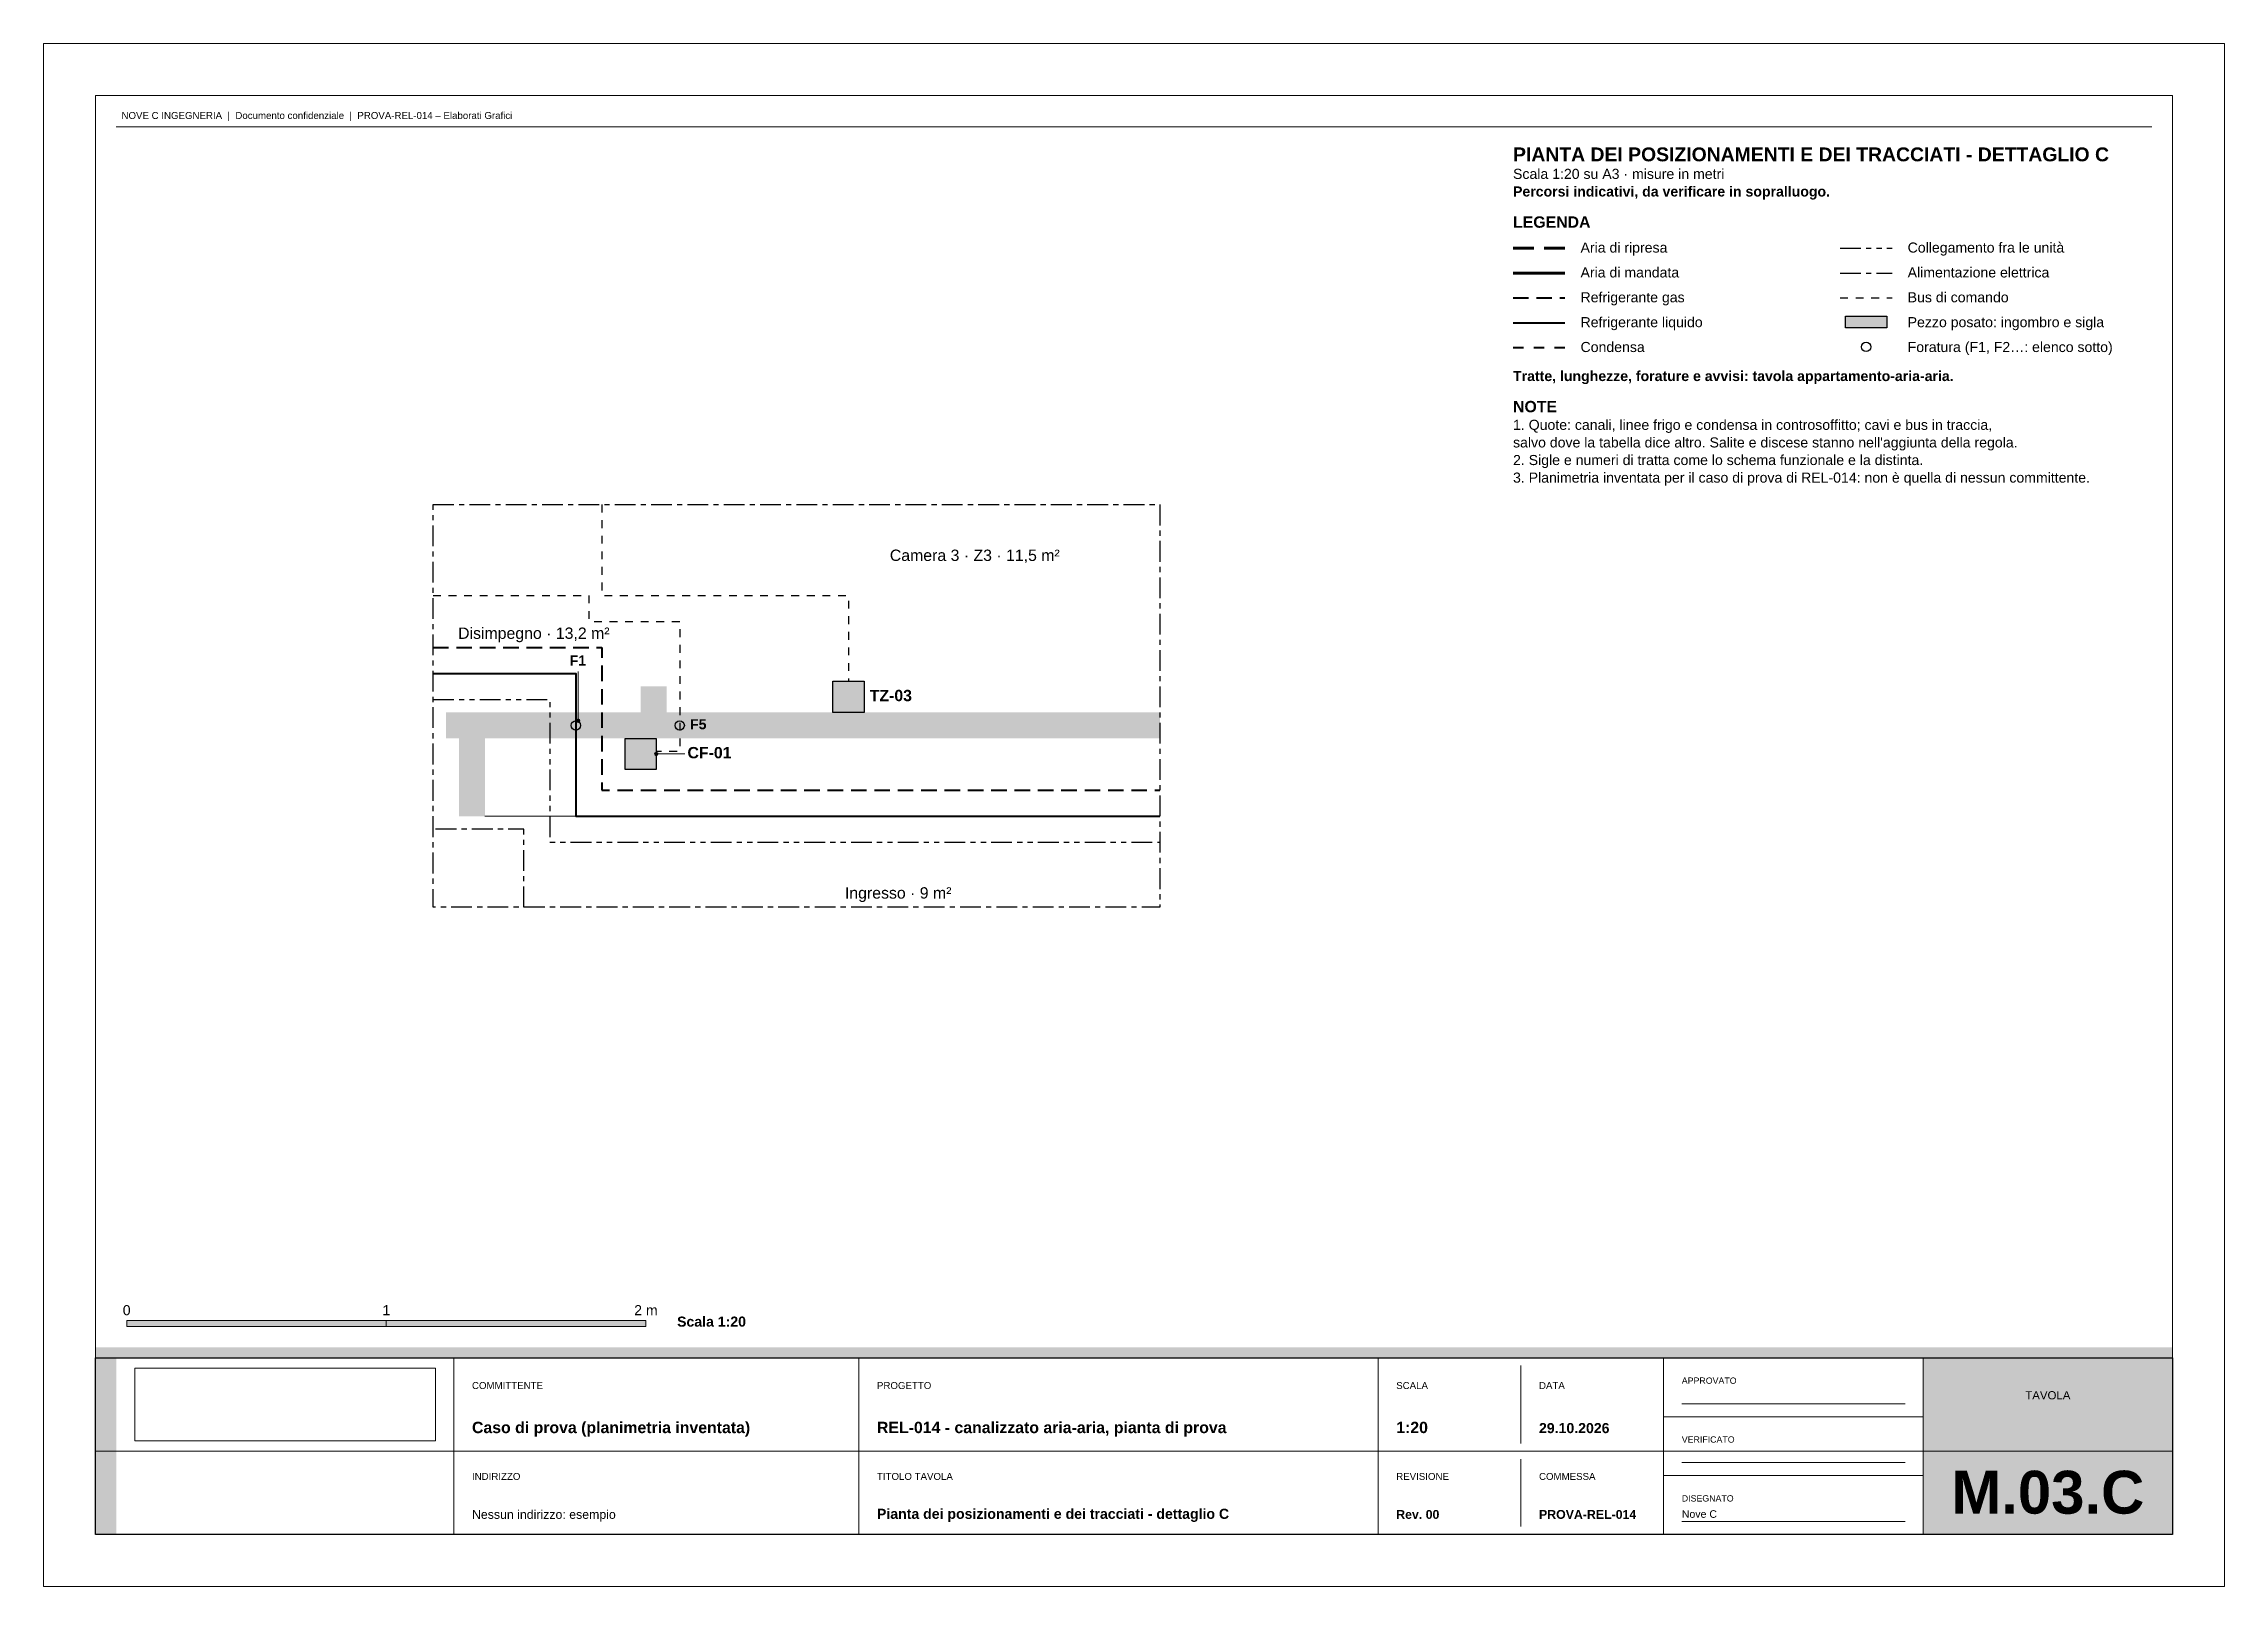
# Paper-space layout 'A3' of a CAD drawing. Header units: millimetres. Extents: x 0 to 420, y 0 to 297.
# The model-space entities are those that its viewports show. They can reach past a viewport. Long polylines and large blocks are cut down to what shows.
import ezdxf
from ezdxf.enums import TextEntityAlignment as Align

# ---------------------------------------------------------------- set-up
doc = ezdxf.new("R2010")
doc.units = ezdxf.units.MM
for name, pattern in [('NOVEC_TRATTO_1P5_1P5', [3, 1.5, -1.5]), ('NOVEC_TRATTO_2_2', [4, 2, -2]), ('NOVEC_TRATTO_3_1P5', [4.5, 3, -1.5]), ('NOVEC_TRATTO_4_1_1_1', [7, 4, -1, 1, -1]), ('NOVEC_TRATTO_4_1_1_1_1_1', [9, 4, -1, 1, -1, 1, -1]), ('NOVEC_TRATTO_4_2', [6, 4, -2])]:
    doc.linetypes.add(name, pattern=pattern)
for name, color, linetype, lineweight in [('A-AREA-IDEN', 7, 'Continuous', 18), ('A-DOOR', 7, 'Continuous', 18), ('A-WALL', 7, 'Continuous', 18), ('A-WALL-HOLE', 7, 'Continuous', 18), ('G-ANNO-SCAL', 7, 'Continuous', 18), ('G-ANNO-TTLB', 7, 'Continuous', 18), ('M-ANNO-IDEN', 7, 'Continuous', 18), ('M-ANNO-LEGN', 7, 'Continuous', 18), ('M-EQPM', 7, 'Continuous', 18)]:
    doc.layers.add(name, color=color, linetype=linetype, lineweight=lineweight)
for name, color, linetype, lineweight, true_color in [('E-CTRL-BUS', 160, 'NOVEC_TRATTO_1P5_1P5', 30, 0x2020e0), ('E-POWR-CIRC', 34, 'NOVEC_TRATTO_4_1_1_1', 30, 0x784212), ('E-POWR-LINK', 230, 'NOVEC_TRATTO_4_1_1_1_1_1', 30, 0xe91e63), ('M-REFG-GASS', 205, 'NOVEC_TRATTO_3_1P5', 40, 0x6c3483), ('M-REFG-LIQD', 205, 'Continuous', 40, 0x6c3483)]:
    doc.layers.add(name, color=color, linetype=linetype, lineweight=lineweight, true_color=true_color)
doc.layers.add('G-ANNO-NPLT', color=7, linetype='Continuous', lineweight=18, plot=False)
doc.styles.add('NOVEC_ARIAL', font='arial.ttf')
doc.styles.add('NOVEC_ARIAL_GRASSETTO', font='arialbd.ttf')
picture_1 = doc.add_image_def('image1.jpg', size_in_pixel=(2961, 716))

msp = doc.modelspace()

# ---------------------------------------------------------------- hatches: boundary and pattern name
at = {"layer": 'A-WALL', "true_color": 0xb3b3b3}
h = msp.add_hatch(color=9, dxfattribs=at)
h.dxf.hatch_style = 1
h.paths.add_polyline_path([(120, 173.25), (120, 165.75), (115, 165.75), (115, 173.25)])
h = msp.add_hatch(color=9, dxfattribs=at)
h.dxf.hatch_style = 1
h.paths.add_polyline_path([(77.5, 168.25), (215, 168.25), (215, 163.25), (77.5, 163.25)])
h = msp.add_hatch(color=9, dxfattribs=at)
h.dxf.hatch_style = 1
h.paths.add_polyline_path([(85, 165.75), (85, 148.25), (80, 148.25), (80, 165.75)])
at = {"layer": 'G-ANNO-SCAL', "true_color": 0x000000}
h = msp.add_hatch(color=250, dxfattribs=at)
h.dxf.hatch_style = 1
h.paths.add_polyline_path([(16, 51.2), (66, 51.2), (66, 50), (16, 50)])
at = {"layer": 'G-ANNO-SCAL', "true_color": 0xffffff}
h = msp.add_hatch(color=255, dxfattribs=at)
h.dxf.hatch_style = 1
h.paths.add_polyline_path([(66, 51.2), (116, 51.2), (116, 50), (66, 50)])
at = {"layer": 'M-ANNO-IDEN', "true_color": 0x000000}
h = msp.add_hatch(color=250, dxfattribs=at)
h.dxf.hatch_style = 1
h.paths.add_polyline_path([(102.6, 166.65, 1), (103.3, 166.65, 1)])
h = msp.add_hatch(color=250, dxfattribs=at)
h.dxf.hatch_style = 1
h.paths.add_polyline_path([(117.65, 160.25, 1), (118.35, 160.25, 1)])
at = {"layer": 'M-ANNO-LEGN', "true_color": 0xffffff}
h = msp.add_hatch(color=255, dxfattribs=at)
h.dxf.hatch_style = 1
h.paths.add_polyline_path([(347, 244.53), (355, 244.53), (355, 242.2722), (347, 242.2722)])
at = {"layer": 'M-EQPM', "true_color": 0xffffff}
h = msp.add_hatch(color=255, dxfattribs=at)
h.dxf.hatch_style = 1
h.paths.add_polyline_path([(152, 174.25), (158, 174.25), (158, 168.25), (152, 168.25)])
h = msp.add_hatch(color=255, dxfattribs=at)
h.dxf.hatch_style = 1
h.paths.add_polyline_path([(112, 163.25), (118, 163.25), (118, 157.25), (112, 157.25)])

# ---------------------------------------------------------------- linework, layer by layer
at = {"layer": 'A-DOOR', "color": 251, "linetype": 'Continuous', "lineweight": 18, "true_color": 0x555555, "flags": 128}
msp.add_lwpolyline([(85, 148.25), (130, 148.25)], dxfattribs=at)
at = {"layer": 'A-WALL-HOLE', "color": 250, "lineweight": 25, "true_color": 0x000000}
for centre in [(102.5, 165.75), (122.5, 165.75)]:
    msp.add_circle(centre, 0.9, dxfattribs=at)
at = {"layer": 'E-CTRL-BUS', "color": 160, "linetype": 'NOVEC_TRATTO_1P5_1P5', "lineweight": 30, "true_color": 0x2020e0, "flags": 128}
for points in [[(107.5, 208.25), (107.5, 190.75), (155, 190.75), (155, 174.25)], [(75, 190.75), (105, 190.75), (105, 185.75), (122.5, 185.75), (122.5, 160.75), (118, 160.75)]]:
    msp.add_lwpolyline(points, dxfattribs=at)
at = {"layer": 'E-POWR-CIRC', "color": 34, "linetype": 'NOVEC_TRATTO_4_1_1_1', "lineweight": 30, "true_color": 0x784212, "flags": 128}
msp.add_lwpolyline([(92.5, 130.75), (92.5, 145.75), (75, 145.75)], dxfattribs=at)
at = {"layer": 'E-POWR-LINK', "color": 230, "linetype": 'NOVEC_TRATTO_4_1_1_1_1_1', "lineweight": 30, "true_color": 0xe91e63, "flags": 128}
msp.add_lwpolyline([(75, 170.75), (97.5, 170.75), (97.5, 143.25), (215, 143.25)], dxfattribs=at)
at = {"layer": 'G-ANNO-SCAL', "color": 250, "linetype": 'Continuous', "lineweight": 18, "true_color": 0x000000, "flags": 128}
for points in [[(16, 51.2), (66, 51.2), (66, 50), (16, 50), (16, 51.2)], [(66, 51.2), (116, 51.2), (116, 50), (66, 50), (66, 51.2)]]:
    msp.add_lwpolyline(points, dxfattribs=at)
at = {"layer": 'M-ANNO-IDEN', "color": 250, "linetype": 'NOVEC_TRATTO_4_1_1_1', "lineweight": 25, "true_color": 0x000000, "flags": 128}
msp.add_lwpolyline([(75, 208.25), (215, 208.25), (215, 130.75), (75, 130.75), (75, 208.25)], dxfattribs=at)
at = {"layer": 'M-ANNO-IDEN', "color": 250, "linetype": 'Continuous', "lineweight": 18, "true_color": 0x000000, "flags": 128}
for points in [[(102.95, 166.65), (102.95, 176.15)], [(118, 160.25), (123.5, 160.25)]]:
    msp.add_lwpolyline(points, dxfattribs=at)
at = {"layer": 'M-ANNO-IDEN', "color": 250, "lineweight": 9, "true_color": 0x000000}
for centre in [(102.95, 166.65), (118, 160.25)]:
    msp.add_circle(centre, 0.35, dxfattribs=at)
at = {"layer": 'M-ANNO-LEGN', "color": 134, "linetype": 'NOVEC_TRATTO_4_2', "lineweight": 70, "true_color": 0x148f77, "flags": 128}
msp.add_lwpolyline([(283, 257.62), (293, 257.62)], dxfattribs=at)
at = {"layer": 'M-ANNO-LEGN', "color": 230, "linetype": 'NOVEC_TRATTO_4_1_1_1_1_1', "lineweight": 30, "true_color": 0xe91e63, "flags": 128}
msp.add_lwpolyline([(346, 257.62), (356, 257.62)], dxfattribs=at)
at = {"layer": 'M-ANNO-LEGN', "color": 134, "linetype": 'Continuous', "lineweight": 70, "true_color": 0x148f77, "flags": 128}
msp.add_lwpolyline([(283, 252.8333), (293, 252.8333)], dxfattribs=at)
at = {"layer": 'M-ANNO-LEGN', "color": 34, "linetype": 'NOVEC_TRATTO_4_1_1_1', "lineweight": 30, "true_color": 0x784212, "flags": 128}
msp.add_lwpolyline([(346, 252.8333), (356, 252.8333)], dxfattribs=at)
at = {"layer": 'M-ANNO-LEGN', "color": 205, "linetype": 'NOVEC_TRATTO_3_1P5', "lineweight": 40, "true_color": 0x6c3483, "flags": 128}
msp.add_lwpolyline([(283, 248.0467), (293, 248.0467)], dxfattribs=at)
at = {"layer": 'M-ANNO-LEGN', "color": 160, "linetype": 'NOVEC_TRATTO_1P5_1P5', "lineweight": 30, "true_color": 0x2020e0, "flags": 128}
msp.add_lwpolyline([(346, 248.0467), (356, 248.0467)], dxfattribs=at)
at = {"layer": 'M-ANNO-LEGN', "color": 138, "linetype": 'Continuous', "lineweight": 25, "true_color": 0x1b2631, "flags": 128}
msp.add_lwpolyline([(347, 244.53), (355, 244.53), (355, 242.2722), (347, 242.2722), (347, 244.53)], dxfattribs=at)
at = {"layer": 'M-ANNO-LEGN', "color": 205, "linetype": 'Continuous', "lineweight": 40, "true_color": 0x6c3483, "flags": 128}
msp.add_lwpolyline([(283, 243.26), (293, 243.26)], dxfattribs=at)
at = {"layer": 'M-ANNO-LEGN', "color": 252, "linetype": 'NOVEC_TRATTO_2_2', "lineweight": 40, "true_color": 0x616a6b, "flags": 128}
msp.add_lwpolyline([(283, 238.4733), (293, 238.4733)], dxfattribs=at)
at = {"layer": 'M-ANNO-LEGN', "color": 250, "lineweight": 25, "true_color": 0x000000}
msp.add_circle((351, 238.6144), 0.9, dxfattribs=at)
at = {"layer": 'M-EQPM', "color": 138, "linetype": 'Continuous', "lineweight": 25, "true_color": 0x1b2631, "flags": 128}
for points in [[(152, 174.25), (158, 174.25), (158, 168.25), (152, 168.25), (152, 174.25)], [(112, 163.25), (118, 163.25), (118, 157.25), (112, 157.25), (112, 163.25)]]:
    msp.add_lwpolyline(points, dxfattribs=at)
at = {"layer": 'M-REFG-GASS', "color": 205, "linetype": 'NOVEC_TRATTO_3_1P5', "lineweight": 40, "true_color": 0x6c3483, "flags": 128}
msp.add_lwpolyline([(75, 180.75), (107.5, 180.75), (107.5, 153.25), (215, 153.25)], dxfattribs=at)
at = {"layer": 'M-REFG-LIQD', "color": 205, "linetype": 'Continuous', "lineweight": 40, "true_color": 0x6c3483, "flags": 128}
msp.add_lwpolyline([(75, 175.75), (102.5, 175.75), (102.5, 148.25), (215, 148.25)], dxfattribs=at)

# ---------------------------------------------------------------- texts
at = {"layer": 'A-AREA-IDEN', "color": 159, "true_color": 0x1c2e4a, "style": 'NOVEC_ARIAL'}
for s, p in [('Camera 3 · Z3 · 11,5 m²', (162.974, 197.409)), ('Disimpegno · 13,2 m²', (79.827, 182.409)), ('Ingresso · 9 m²', (154.326, 132.409))]:
    msp.add_text(s, height=2.1844, dxfattribs=at).set_placement(p)
at = {"layer": 'G-ANNO-SCAL', "color": 250, "true_color": 0x000000, "style": 'NOVEC_ARIAL'}
for s, p in [('0', (16, 52.2)), ('1', (66, 52.2)), ('2 m', (116, 52.2))]:
    msp.add_text(s, height=1.9417, dxfattribs=at).set_placement(p, align=Align.CENTER)
at = {"layer": 'G-ANNO-SCAL', "color": 250, "true_color": 0x000000, "style": 'NOVEC_ARIAL_GRASSETTO'}
msp.add_text('Scala 1:20', height=1.9417, dxfattribs=at).set_placement((122, 50))
at = {"layer": 'M-ANNO-IDEN', "color": 250, "true_color": 0x000000, "style": 'NOVEC_ARIAL_GRASSETTO'}
for s, height, p in [('F1', 1.9417, (101.303, 177.271)), ('TZ-03', 2.1844, (159.1, 170.409)), ('F5', 1.9417, (124.5, 165.002)), ('CF-01', 2.1844, (124, 159.409))]:
    msp.add_text(s, height=height, dxfattribs=at).set_placement(p)
at = {"layer": 'M-ANNO-LEGN', "color": 250, "true_color": 0x000000}
for s, height, style, p in [('Scala 1:20 su A3 · misure in metri', 1.9417, 'NOVEC_ARIAL', (283, 270.9567)), ('PIANTA DEI POSIZIONAMENTI E DEI TRACCIATI - DETTAGLIO C', 2.6698, 'NOVEC_ARIAL_GRASSETTO', (283, 274.3433)), ('Percorsi indicativi, da verificare in sopralluogo.', 1.9417, 'NOVEC_ARIAL_GRASSETTO', (283, 267.57)), ('LEGENDA', 2.1844, 'NOVEC_ARIAL_GRASSETTO', (283, 261.56)), ('Aria di ripresa', 1.9417, 'NOVEC_ARIAL', (296, 256.7733)), ('Collegamento fra le unità', 1.9417, 'NOVEC_ARIAL', (359, 256.7733)), ('Aria di mandata', 1.9417, 'NOVEC_ARIAL', (296, 251.9867)), ('Alimentazione elettrica', 1.9417, 'NOVEC_ARIAL', (359, 251.9867)), ('Refrigerante gas', 1.9417, 'NOVEC_ARIAL', (296, 247.2)), ('Bus di comando', 1.9417, 'NOVEC_ARIAL', (359, 247.2)), ('Refrigerante liquido', 1.9417, 'NOVEC_ARIAL', (296, 242.4133)), ('Pezzo posato: ingombro e sigla', 1.9417, 'NOVEC_ARIAL', (359, 242.4133)), ('Condensa', 1.9417, 'NOVEC_ARIAL', (296, 237.6267)), ('Foratura (F1, F2…: elenco sotto)', 1.9417, 'NOVEC_ARIAL', (359, 237.6267)), ('Tratte, lunghezze, forature e avvisi: tavola appartamento-aria-aria.', 1.9417, 'NOVEC_ARIAL_GRASSETTO', (283, 232.04)), ('NOTE', 2.1844, 'NOVEC_ARIAL_GRASSETTO', (283, 226.03)), ('1. Quote: canali, linee frigo e condensa in controsoffitto; cavi e bus in traccia,', 1.9417, 'NOVEC_ARIAL', (283, 222.6433)), ("salvo dove la tabella dice altro. Salite e discese stanno nell'aggiunta della regola.", 1.9417, 'NOVEC_ARIAL', (283, 219.2567)), ('3. Planimetria inventata per il caso di prova di REL-014: non è quella di nessun committente.', 1.9417, 'NOVEC_ARIAL', (283, 212.4833)), ('2. Sigle e numeri di tratta come lo schema funzionale e la distinta.', 1.9417, 'NOVEC_ARIAL', (283, 215.87))]:
    msp.add_text(s, height=height, dxfattribs=dict(at, style=style)).set_placement(p)

psp = doc.layouts.new('A3')

# ---------------------------------------------------------------- hatches: boundary and pattern name
at = {"layer": 'G-ANNO-TTLB', "true_color": 0x2abfbf}
h = psp.add_hatch(color=133, dxfattribs=at)
h.dxf.hatch_style = 1
h.paths.add_polyline_path([(10, 46), (410, 46), (410, 44), (10, 44)])
at = {"layer": 'G-ANNO-TTLB', "true_color": 0x1c2e4a}
h = psp.add_hatch(color=159, dxfattribs=at)
h.dxf.hatch_style = 1
h.paths.add_polyline_path([(10, 44), (14, 44), (14, 10), (10, 10)])
at = {"layer": 'G-ANNO-TTLB', "true_color": 0x2abfbf}
h = psp.add_hatch(color=133, dxfattribs=at)
h.dxf.hatch_style = 1
h.paths.add_polyline_path([(362, 46), (410, 46), (410, 44), (362, 44)])
at = {"layer": 'G-ANNO-TTLB', "true_color": 0x1c2e4a}
h = psp.add_hatch(color=159, dxfattribs=at)
h.dxf.hatch_style = 1
h.paths.add_polyline_path([(362, 44), (410, 44), (410, 10), (362, 10)])

# ---------------------------------------------------------------- linework, layer by layer
at = {"layer": 'G-ANNO-TTLB', "color": 254, "lineweight": 9, "true_color": 0xe0e0e0}
for p, q in [((14, 281), (406, 281)), ((79, 10), (79, 44)), ((284.5, 27.5), (284.5, 42.5)), ((315.5, 35.167), (358.5, 35.167)), ((312, 32.667), (362, 32.667)), ((284.5, 11.5), (284.5, 24.5)), ((312, 21.333), (362, 21.333)), ((315.5, 23.833), (358.5, 23.833)), ((315.5, 12.5), (358.5, 12.5))]:
    psp.add_line(p, q, dxfattribs=at)
at = {"layer": 'G-ANNO-TTLB', "color": 159, "lineweight": 15, "true_color": 0x1c2e4a}
for p, q in [((79, 10), (79, 44)), ((157, 10), (157, 44)), ((257, 10), (257, 44)), ((312, 10), (312, 44)), ((362, 10), (362, 44))]:
    psp.add_line(p, q, dxfattribs=at)
at = {"layer": 'G-ANNO-TTLB', "color": 254, "lineweight": 15, "true_color": 0xe0e0e0}
psp.add_line((10, 26), (410, 26), dxfattribs=at)
at = {"layer": 'G-ANNO-TTLB', "color": 159, "lineweight": 18, "true_color": 0x1c2e4a}
psp.add_lwpolyline([(10, 287), (410, 287), (410, 10), (10, 10)], close=True, dxfattribs=at)
at = {"layer": 'G-ANNO-TTLB', "color": 159, "lineweight": 30, "true_color": 0x1c2e4a}
psp.add_lwpolyline([(10, 44), (410, 44), (410, 10), (10, 10)], close=True, dxfattribs=at)

# ---------------------------------------------------------------- texts
at = {"layer": 'G-ANNO-TTLB', "color": 253, "true_color": 0x999999, "style": 'NOVEC_ARIAL'}
for s, height, p in [('NOVE C INGEGNERIA  |  Documento confidenziale  |  PROVA-REL-014 – Elaborati Grafici', 1.3349, (15, 282.5)), ('COMMITTENTE', 1.3349, (82.5, 38)), ('PROGETTO', 1.3349, (160.5, 38)), ('SCALA', 1.3349, (260.5, 38)), ('DATA', 1.3349, (288, 38)), ('APPROVATO', 1.2136, (315.5, 39)), ('VERIFICATO', 1.2136, (315.5, 27.667)), ('INDIRIZZO', 1.3349, (82.5, 20.5)), ('TITOLO TAVOLA', 1.3349, (160.5, 20.5)), ('REVISIONE', 1.3349, (260.5, 20.5)), ('COMMESSA', 1.3349, (288, 20.5)), ('DISEGNATO', 1.2136, (315.5, 16.333))]:
    psp.add_text(s, height=height, dxfattribs=at).set_placement(p)
at = {"layer": 'G-ANNO-TTLB', "color": 255, "true_color": 0xffffff, "transparency": 33554559, "style": 'NOVEC_ARIAL'}
psp.add_text('TAVOLA', height=1.5777, dxfattribs=at).set_placement((386, 36), align=Align.CENTER)
at = {"layer": 'G-ANNO-TTLB', "color": 59, "true_color": 0x2d2d2d}
for s, height, style, p in [('Caso di prova (planimetria inventata)', 2.1844, 'NOVEC_ARIAL_GRASSETTO', (82.5, 29.5)), ('REL-014 - canalizzato aria-aria, pianta di prova', 2.1844, 'NOVEC_ARIAL_GRASSETTO', (160.5, 29.5)), ('1:20', 2.1844, 'NOVEC_ARIAL_GRASSETTO', (260.5, 29.5)), ('29.10.2026', 1.9417, 'NOVEC_ARIAL_GRASSETTO', (288, 29.5)), ('Nessun indirizzo: esempio', 1.6989, 'NOVEC_ARIAL', (82.5, 13)), ('Pianta dei posizionamenti e dei tracciati - dettaglio C', 1.9417, 'NOVEC_ARIAL_GRASSETTO', (160.5, 13)), ('Rev. 00', 1.6989, 'NOVEC_ARIAL_GRASSETTO', (260.5, 13)), ('PROVA-REL-014', 1.6989, 'NOVEC_ARIAL_GRASSETTO', (288, 13)), ('Nove C', 1.4563, 'NOVEC_ARIAL', (315.5, 13.2))]:
    psp.add_text(s, height=height, dxfattribs=dict(at, style=style)).set_placement(p)
at = {"layer": 'G-ANNO-TTLB', "color": 255, "true_color": 0xffffff, "style": 'NOVEC_ARIAL_GRASSETTO'}
psp.add_text('M.03.C', height=8.2521, dxfattribs=at).set_placement((386, 14), align=Align.CENTER)

# ---------------------------------------------------------------- pictures from other files: only their frames are drawn
at = {"layer": 'G-ANNO-TTLB'}
image = psp.add_image(picture_1, insert=(17.552, 28), size_in_units=(57.896, 14), dxfattribs=at)

# ---------------------------------------------------------------- viewports
at = {"layer": 'G-ANNO-NPLT'}
psp.add_viewport(center=(210, 148.5), size=(420, 297), view_center_point=(210, 148.5), view_height=297, dxfattribs=at)

doc.saveas('drawing.dxf')
